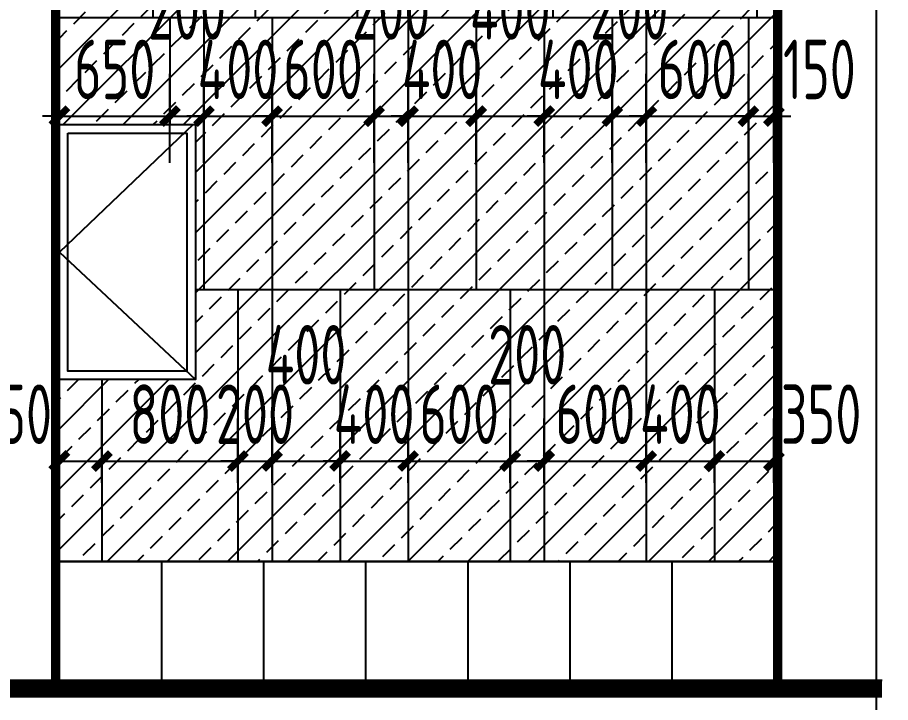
# Model space of a CAD drawing. Extents: x -863035 to 270371, y -8918 to 240488.
# Drawn here: x -225272 to -220140, y 143470 to 147499 of the extents above; entities that cross this region are included whole.
import ezdxf

# ---------------------------------------------------------------- set-up
doc = ezdxf.new("R2010")
doc.units = 0
doc.header["$LTSCALE"] = 1000
doc.header["$MEASUREMENT"] = 0
for name, color, linetype in [('01-标注_尺寸', 124, 'Continuous'), ('05-填充_156', 156, 'Continuous'), ('A-C_玻璃幕墙', 140, 'Continuous'), ('A_AXIS-轴线', 36, 'Continuous'), ('E-墙面分格', 146, 'Continuous'), ('E-立面轮廓', 241, 'Continuous')]:
    doc.layers.add(name, color=color, linetype=linetype)
doc.styles.add('_TCH_DIM_T3', font='ROS1', dxfattribs={"width": 0.75, "bigfont": 'JD'})
doc.dimstyles.new('_TCH_ARCH&&100', dxfattribs={"dimtxt": 350, "dimasz": 100, "dimexe": 250, "dimexo": 300, "dimgap": 100, "dimtad": 1, "dimdec": 0, "dimzin": 0, "dimdsep": 46, "dimtxsty": '_TCH_DIM_T3', "dimblk": 'ARCHTICK', "dimcen": 0.09, "dimclrt": 7, "dimazin": 2, "dimtfac": 1, "dimtdec": 0, "dimtix": 1, "dimtmove": 2, "dimatfit": 3, "dimfxl": 0, "dimtolj": 1, "dimtzin": 0, "dimarcsym": 0})

# ---------------------------------------------------------------- blocks, each defined once
blk = doc.blocks.new('_ArchTick')
at = {"color": 0, "linetype": 'ByBlock', "const_width": 0.4}
blk.add_lwpolyline([(-0.5, -0.5), (0.5, 0.5)], dxfattribs=at)
blk = doc.blocks.new('*D607')
at = {"layer": '01-标注_尺寸', "color": 0, "lineweight": -2, "transparency": 16777216}
for p, q in [((-225025.4, 144762.6), (-225025.4, 145140.3)), ((-224775.4, 144762.6), (-224775.4, 145140.3)), ((-225025.4, 144890.3), (-224775.4, 144890.3))]:
    blk.add_line(p, q, dxfattribs=at)
at = {"layer": 'Defpoints', "color": 0, "transparency": 16777216}
for p in [(-224775.4, 144890.3), (-225025.4, 144462.6), (-224775.4, 144462.6)]:
    blk.add_point(p, dxfattribs=at)
at = {"layer": '01-标注_尺寸', "color": 0, "lineweight": -2, "transparency": 16777216, "xscale": 100, "yscale": 100, "zscale": 100, "rotation": 180}
blk.add_blockref('_ArchTick', (-225025.4, 144890.3), dxfattribs=at)
at = {"layer": '01-标注_尺寸', "color": 0, "lineweight": -2, "transparency": 16777216, "xscale": 100, "yscale": 100, "zscale": 100}
blk.add_blockref('_ArchTick', (-224775.4, 144890.3), dxfattribs=at)
at = {"layer": '01-标注_尺寸', "color": 7, "transparency": 16777216, "insert": (-225302.6, 145165.3), "char_height": 350, "attachment_point": 5, "style": '_TCH_DIM_T3'}
blk.add_mtext('\\A1;250', dxfattribs=at)
blk = doc.blocks.new('*D608')
at = {"layer": '01-标注_尺寸', "color": 0, "lineweight": -2, "transparency": 16777216}
for p, q in [((-224775.4, 144762.6), (-224775.4, 145140.3)), ((-223975.4, 144762.6), (-223975.4, 145140.3)), ((-224775.4, 144890.3), (-223975.4, 144890.3))]:
    blk.add_line(p, q, dxfattribs=at)
at = {"layer": 'Defpoints', "color": 0, "transparency": 16777216}
for p in [(-223975.4, 144890.3), (-224775.4, 144462.6), (-223975.4, 144462.6)]:
    blk.add_point(p, dxfattribs=at)
at = {"layer": '01-标注_尺寸', "color": 0, "lineweight": -2, "transparency": 16777216, "xscale": 100, "yscale": 100, "zscale": 100, "rotation": 180}
blk.add_blockref('_ArchTick', (-224775.4, 144890.3), dxfattribs=at)
at = {"layer": '01-标注_尺寸', "color": 0, "lineweight": -2, "transparency": 16777216, "xscale": 100, "yscale": 100, "zscale": 100}
blk.add_blockref('_ArchTick', (-223975.4, 144890.3), dxfattribs=at)
at = {"layer": '01-标注_尺寸', "color": 7, "transparency": 16777216, "insert": (-224375.4, 145165.3), "char_height": 350, "attachment_point": 5, "style": '_TCH_DIM_T3'}
blk.add_mtext('\\A1;800', dxfattribs=at)
blk = doc.blocks.new('*D609')
at = {"layer": '01-标注_尺寸', "color": 0, "lineweight": -2, "transparency": 16777216}
for p, q in [((-223975.4, 144762.6), (-223975.4, 145140.3)), ((-223775.4, 144762.6), (-223775.4, 145140.3)), ((-223975.4, 144890.3), (-224075.4, 144890.3)), ((-223975.4, 144890.3), (-223775.4, 144890.3)), ((-223775.4, 144890.3), (-223675.4, 144890.3))]:
    blk.add_line(p, q, dxfattribs=at)
at = {"layer": 'Defpoints', "color": 0, "transparency": 16777216}
for p in [(-223775.4, 144890.3), (-223975.4, 144462.6), (-223775.4, 144462.6)]:
    blk.add_point(p, dxfattribs=at)
at = {"layer": '01-标注_尺寸', "color": 0, "lineweight": -2, "transparency": 16777216, "xscale": 100, "yscale": 100, "zscale": 100}
blk.add_blockref('_ArchTick', (-223975.4, 144890.3), dxfattribs=at)
at = {"layer": '01-标注_尺寸', "color": 0, "lineweight": -2, "transparency": 16777216, "xscale": 100, "yscale": 100, "zscale": 100, "rotation": 180}
blk.add_blockref('_ArchTick', (-223775.4, 144890.3), dxfattribs=at)
at = {"layer": '01-标注_尺寸', "color": 7, "transparency": 16777216, "insert": (-223875.4, 145165.3), "char_height": 350, "attachment_point": 5, "style": '_TCH_DIM_T3'}
blk.add_mtext('\\A1;200', dxfattribs=at)
blk = doc.blocks.new('*D610')
at = {"layer": '01-标注_尺寸', "color": 0, "lineweight": -2, "transparency": 16777216}
for p, q in [((-223775.4, 144762.6), (-223775.4, 145140.3)), ((-223375.4, 144762.6), (-223375.4, 145140.3)), ((-223775.4, 144890.3), (-223375.4, 144890.3))]:
    blk.add_line(p, q, dxfattribs=at)
at = {"layer": 'Defpoints', "color": 0, "transparency": 16777216}
for p in [(-223375.4, 144890.3), (-223775.4, 144462.6), (-223375.4, 144462.6)]:
    blk.add_point(p, dxfattribs=at)
at = {"layer": '01-标注_尺寸', "color": 0, "lineweight": -2, "transparency": 16777216, "xscale": 100, "yscale": 100, "zscale": 100, "rotation": 180}
blk.add_blockref('_ArchTick', (-223775.4, 144890.3), dxfattribs=at)
at = {"layer": '01-标注_尺寸', "color": 0, "lineweight": -2, "transparency": 16777216, "xscale": 100, "yscale": 100, "zscale": 100}
blk.add_blockref('_ArchTick', (-223375.4, 144890.3), dxfattribs=at)
at = {"layer": '01-标注_尺寸', "color": 7, "transparency": 16777216, "insert": (-223575.4, 145515.3), "char_height": 350, "attachment_point": 5, "style": '_TCH_DIM_T3'}
blk.add_mtext('\\A1;400', dxfattribs=at)
blk = doc.blocks.new('*D611')
at = {"layer": '01-标注_尺寸', "color": 0, "lineweight": -2, "transparency": 16777216}
for p, q in [((-223375.4, 144762.6), (-223375.4, 145140.3)), ((-222975.4, 144762.6), (-222975.4, 145140.3)), ((-223375.4, 144890.3), (-223475.4, 144890.3)), ((-223375.4, 144890.3), (-222975.4, 144890.3)), ((-222975.4, 144890.3), (-222875.4, 144890.3))]:
    blk.add_line(p, q, dxfattribs=at)
at = {"layer": 'Defpoints', "color": 0, "transparency": 16777216}
for p in [(-222975.4, 144890.3), (-223375.4, 144462.6), (-222975.4, 144462.6)]:
    blk.add_point(p, dxfattribs=at)
at = {"layer": '01-标注_尺寸', "color": 0, "lineweight": -2, "transparency": 16777216, "xscale": 100, "yscale": 100, "zscale": 100}
blk.add_blockref('_ArchTick', (-223375.4, 144890.3), dxfattribs=at)
at = {"layer": '01-标注_尺寸', "color": 0, "lineweight": -2, "transparency": 16777216, "xscale": 100, "yscale": 100, "zscale": 100, "rotation": 180}
blk.add_blockref('_ArchTick', (-222975.4, 144890.3), dxfattribs=at)
at = {"layer": '01-标注_尺寸', "color": 7, "transparency": 16777216, "insert": (-223175.4, 145165.3), "char_height": 350, "attachment_point": 5, "style": '_TCH_DIM_T3'}
blk.add_mtext('\\A1;400', dxfattribs=at)
blk = doc.blocks.new('*D612')
at = {"layer": '01-标注_尺寸', "color": 0, "lineweight": -2, "transparency": 16777216}
for p, q in [((-222975.4, 144762.6), (-222975.4, 145140.3)), ((-222375.4, 144762.6), (-222375.4, 145140.3)), ((-222975.4, 144890.3), (-223075.4, 144890.3)), ((-222975.4, 144890.3), (-222375.4, 144890.3)), ((-222375.4, 144890.3), (-222275.4, 144890.3))]:
    blk.add_line(p, q, dxfattribs=at)
at = {"layer": 'Defpoints', "color": 0, "transparency": 16777216}
for p in [(-222375.4, 144890.3), (-222975.4, 144462.6), (-222375.4, 144462.6)]:
    blk.add_point(p, dxfattribs=at)
at = {"layer": '01-标注_尺寸', "color": 0, "lineweight": -2, "transparency": 16777216, "xscale": 100, "yscale": 100, "zscale": 100}
blk.add_blockref('_ArchTick', (-222975.4, 144890.3), dxfattribs=at)
at = {"layer": '01-标注_尺寸', "color": 0, "lineweight": -2, "transparency": 16777216, "xscale": 100, "yscale": 100, "zscale": 100, "rotation": 180}
blk.add_blockref('_ArchTick', (-222375.4, 144890.3), dxfattribs=at)
at = {"layer": '01-标注_尺寸', "color": 7, "transparency": 16777216, "insert": (-222675.4, 145165.3), "char_height": 350, "attachment_point": 5, "style": '_TCH_DIM_T3'}
blk.add_mtext('\\A1;600', dxfattribs=at)
blk = doc.blocks.new('*D613')
at = {"layer": '01-标注_尺寸', "color": 0, "lineweight": -2, "transparency": 16777216}
for p, q in [((-222375.4, 144762.6), (-222375.4, 145140.3)), ((-222175.4, 144762.6), (-222175.4, 145140.3)), ((-222375.4, 144890.3), (-222175.4, 144890.3))]:
    blk.add_line(p, q, dxfattribs=at)
at = {"layer": 'Defpoints', "color": 0, "transparency": 16777216}
for p in [(-222175.4, 144890.3), (-222375.4, 144462.6), (-222175.4, 144462.6)]:
    blk.add_point(p, dxfattribs=at)
at = {"layer": '01-标注_尺寸', "color": 0, "lineweight": -2, "transparency": 16777216, "xscale": 100, "yscale": 100, "zscale": 100, "rotation": 180}
blk.add_blockref('_ArchTick', (-222375.4, 144890.3), dxfattribs=at)
at = {"layer": '01-标注_尺寸', "color": 0, "lineweight": -2, "transparency": 16777216, "xscale": 100, "yscale": 100, "zscale": 100}
blk.add_blockref('_ArchTick', (-222175.4, 144890.3), dxfattribs=at)
at = {"layer": '01-标注_尺寸', "color": 7, "transparency": 16777216, "insert": (-222275.4, 145515.3), "char_height": 350, "attachment_point": 5, "style": '_TCH_DIM_T3'}
blk.add_mtext('\\A1;200', dxfattribs=at)
blk = doc.blocks.new('*D614')
at = {"layer": '01-标注_尺寸', "color": 0, "lineweight": -2, "transparency": 16777216}
for p, q in [((-222175.4, 144762.6), (-222175.4, 145140.3)), ((-221575.4, 144762.6), (-221575.4, 145140.3)), ((-222175.4, 144890.3), (-222275.4, 144890.3)), ((-222175.4, 144890.3), (-221575.4, 144890.3)), ((-221575.4, 144890.3), (-221475.4, 144890.3))]:
    blk.add_line(p, q, dxfattribs=at)
at = {"layer": 'Defpoints', "color": 0, "transparency": 16777216}
for p in [(-221575.4, 144890.3), (-222175.4, 144462.6), (-221575.4, 144462.6)]:
    blk.add_point(p, dxfattribs=at)
at = {"layer": '01-标注_尺寸', "color": 0, "lineweight": -2, "transparency": 16777216, "xscale": 100, "yscale": 100, "zscale": 100}
blk.add_blockref('_ArchTick', (-222175.4, 144890.3), dxfattribs=at)
at = {"layer": '01-标注_尺寸', "color": 0, "lineweight": -2, "transparency": 16777216, "xscale": 100, "yscale": 100, "zscale": 100, "rotation": 180}
blk.add_blockref('_ArchTick', (-221575.4, 144890.3), dxfattribs=at)
at = {"layer": '01-标注_尺寸', "color": 7, "transparency": 16777216, "insert": (-221875.4, 145165.3), "char_height": 350, "attachment_point": 5, "style": '_TCH_DIM_T3'}
blk.add_mtext('\\A1;600', dxfattribs=at)
blk = doc.blocks.new('*D615')
at = {"layer": '01-标注_尺寸', "color": 0, "lineweight": -2, "transparency": 16777216}
for p, q in [((-221575.4, 144762.6), (-221575.4, 145140.3)), ((-221175.4, 144762.6), (-221175.4, 145140.3)), ((-221575.4, 144890.3), (-221675.4, 144890.3)), ((-221575.4, 144890.3), (-221175.4, 144890.3)), ((-221175.4, 144890.3), (-221075.4, 144890.3))]:
    blk.add_line(p, q, dxfattribs=at)
at = {"layer": 'Defpoints', "color": 0, "transparency": 16777216}
for p in [(-221175.4, 144890.3), (-221575.4, 144462.6), (-221175.4, 144462.6)]:
    blk.add_point(p, dxfattribs=at)
at = {"layer": '01-标注_尺寸', "color": 0, "lineweight": -2, "transparency": 16777216, "xscale": 100, "yscale": 100, "zscale": 100}
blk.add_blockref('_ArchTick', (-221575.4, 144890.3), dxfattribs=at)
at = {"layer": '01-标注_尺寸', "color": 0, "lineweight": -2, "transparency": 16777216, "xscale": 100, "yscale": 100, "zscale": 100, "rotation": 180}
blk.add_blockref('_ArchTick', (-221175.4, 144890.3), dxfattribs=at)
at = {"layer": '01-标注_尺寸', "color": 7, "transparency": 16777216, "insert": (-221375.4, 145165.3), "char_height": 350, "attachment_point": 5, "style": '_TCH_DIM_T3'}
blk.add_mtext('\\A1;400', dxfattribs=at)
blk = doc.blocks.new('*D616')
at = {"layer": '01-标注_尺寸', "color": 0, "lineweight": -2, "transparency": 16777216}
for p, q in [((-221175.4, 144762.6), (-221175.4, 145140.3)), ((-220825.4, 144762.6), (-220825.4, 145140.3)), ((-221175.4, 144890.3), (-220825.4, 144890.3))]:
    blk.add_line(p, q, dxfattribs=at)
at = {"layer": 'Defpoints', "color": 0, "transparency": 16777216}
for p in [(-220825.4, 144890.3), (-221175.4, 144462.6), (-220825.4, 144462.6)]:
    blk.add_point(p, dxfattribs=at)
at = {"layer": '01-标注_尺寸', "color": 0, "lineweight": -2, "transparency": 16777216, "xscale": 100, "yscale": 100, "zscale": 100, "rotation": 180}
blk.add_blockref('_ArchTick', (-221175.4, 144890.3), dxfattribs=at)
at = {"layer": '01-标注_尺寸', "color": 0, "lineweight": -2, "transparency": 16777216, "xscale": 100, "yscale": 100, "zscale": 100}
blk.add_blockref('_ArchTick', (-220825.4, 144890.3), dxfattribs=at)
at = {"layer": '01-标注_尺寸', "color": 7, "transparency": 16777216, "insert": (-220548.2, 145165.3), "char_height": 350, "attachment_point": 5, "style": '_TCH_DIM_T3'}
blk.add_mtext('\\A1;350', dxfattribs=at)
blk = doc.blocks.new('*D617')
at = {"layer": '01-标注_尺寸', "color": 0, "lineweight": -2, "transparency": 16777216}
for p, q in [((-225025.4, 146645), (-225025.4, 147168.4)), ((-224375.4, 146645), (-224375.4, 147168.4)), ((-225025.4, 146918.4), (-225125.4, 146918.4)), ((-225025.4, 146918.4), (-224375.4, 146918.4)), ((-224375.4, 146918.4), (-224275.4, 146918.4))]:
    blk.add_line(p, q, dxfattribs=at)
at = {"layer": 'Defpoints', "color": 0, "transparency": 16777216}
for p in [(-224375.4, 146918.4), (-225025.4, 146345), (-224375.4, 146345)]:
    blk.add_point(p, dxfattribs=at)
at = {"layer": '01-标注_尺寸', "color": 0, "lineweight": -2, "transparency": 16777216, "xscale": 100, "yscale": 100, "zscale": 100}
blk.add_blockref('_ArchTick', (-225025.4, 146918.4), dxfattribs=at)
at = {"layer": '01-标注_尺寸', "color": 0, "lineweight": -2, "transparency": 16777216, "xscale": 100, "yscale": 100, "zscale": 100, "rotation": 180}
blk.add_blockref('_ArchTick', (-224375.4, 146918.4), dxfattribs=at)
at = {"layer": '01-标注_尺寸', "color": 7, "transparency": 16777216, "insert": (-224700.4, 147193.4), "char_height": 350, "attachment_point": 5, "style": '_TCH_DIM_T3'}
blk.add_mtext('\\A1;650', dxfattribs=at)
blk = doc.blocks.new('*D618')
at = {"layer": '01-标注_尺寸', "color": 0, "lineweight": -2, "transparency": 16777216}
for p, q in [((-224375.4, 146645), (-224375.4, 147168.4)), ((-224175.4, 146645), (-224175.4, 147168.4)), ((-224375.4, 146918.4), (-224175.4, 146918.4))]:
    blk.add_line(p, q, dxfattribs=at)
at = {"layer": 'Defpoints', "color": 0, "transparency": 16777216}
for p in [(-224175.4, 146918.4), (-224375.4, 146345), (-224175.4, 146345)]:
    blk.add_point(p, dxfattribs=at)
at = {"layer": '01-标注_尺寸', "color": 0, "lineweight": -2, "transparency": 16777216, "xscale": 100, "yscale": 100, "zscale": 100, "rotation": 180}
blk.add_blockref('_ArchTick', (-224375.4, 146918.4), dxfattribs=at)
at = {"layer": '01-标注_尺寸', "color": 0, "lineweight": -2, "transparency": 16777216, "xscale": 100, "yscale": 100, "zscale": 100}
blk.add_blockref('_ArchTick', (-224175.4, 146918.4), dxfattribs=at)
at = {"layer": '01-标注_尺寸', "color": 7, "transparency": 16777216, "insert": (-224275.4, 147543.4), "char_height": 350, "attachment_point": 5, "style": '_TCH_DIM_T3'}
blk.add_mtext('\\A1;200', dxfattribs=at)
blk = doc.blocks.new('*D619')
at = {"layer": '01-标注_尺寸', "color": 0, "lineweight": -2, "transparency": 16777216}
for p, q in [((-224175.4, 146645), (-224175.4, 147168.4)), ((-223775.4, 146645), (-223775.4, 147168.4)), ((-224175.4, 146918.4), (-224275.4, 146918.4)), ((-224175.4, 146918.4), (-223775.4, 146918.4)), ((-223775.4, 146918.4), (-223675.4, 146918.4))]:
    blk.add_line(p, q, dxfattribs=at)
at = {"layer": 'Defpoints', "color": 0, "transparency": 16777216}
for p in [(-223775.4, 146918.4), (-224175.4, 146345), (-223775.4, 146345)]:
    blk.add_point(p, dxfattribs=at)
at = {"layer": '01-标注_尺寸', "color": 0, "lineweight": -2, "transparency": 16777216, "xscale": 100, "yscale": 100, "zscale": 100}
blk.add_blockref('_ArchTick', (-224175.4, 146918.4), dxfattribs=at)
at = {"layer": '01-标注_尺寸', "color": 0, "lineweight": -2, "transparency": 16777216, "xscale": 100, "yscale": 100, "zscale": 100, "rotation": 180}
blk.add_blockref('_ArchTick', (-223775.4, 146918.4), dxfattribs=at)
at = {"layer": '01-标注_尺寸', "color": 7, "transparency": 16777216, "insert": (-223975.4, 147193.4), "char_height": 350, "attachment_point": 5, "style": '_TCH_DIM_T3'}
blk.add_mtext('\\A1;400', dxfattribs=at)
blk = doc.blocks.new('*D620')
at = {"layer": '01-标注_尺寸', "color": 0, "lineweight": -2, "transparency": 16777216}
for p, q in [((-223775.4, 146645), (-223775.4, 147168.4)), ((-223175.4, 146645), (-223175.4, 147168.4)), ((-223775.4, 146918.4), (-223875.4, 146918.4)), ((-223775.4, 146918.4), (-223175.4, 146918.4)), ((-223175.4, 146918.4), (-223075.4, 146918.4))]:
    blk.add_line(p, q, dxfattribs=at)
at = {"layer": 'Defpoints', "color": 0, "transparency": 16777216}
for p in [(-223175.4, 146918.4), (-223775.4, 146345), (-223175.4, 146345)]:
    blk.add_point(p, dxfattribs=at)
at = {"layer": '01-标注_尺寸', "color": 0, "lineweight": -2, "transparency": 16777216, "xscale": 100, "yscale": 100, "zscale": 100}
blk.add_blockref('_ArchTick', (-223775.4, 146918.4), dxfattribs=at)
at = {"layer": '01-标注_尺寸', "color": 0, "lineweight": -2, "transparency": 16777216, "xscale": 100, "yscale": 100, "zscale": 100, "rotation": 180}
blk.add_blockref('_ArchTick', (-223175.4, 146918.4), dxfattribs=at)
at = {"layer": '01-标注_尺寸', "color": 7, "transparency": 16777216, "insert": (-223475.4, 147193.4), "char_height": 350, "attachment_point": 5, "style": '_TCH_DIM_T3'}
blk.add_mtext('\\A1;600', dxfattribs=at)
blk = doc.blocks.new('*D621')
at = {"layer": '01-标注_尺寸', "color": 0, "lineweight": -2, "transparency": 16777216}
for p, q in [((-223175.4, 146645), (-223175.4, 147168.4)), ((-222975.4, 146645), (-222975.4, 147168.4)), ((-223175.4, 146918.4), (-222975.4, 146918.4))]:
    blk.add_line(p, q, dxfattribs=at)
at = {"layer": 'Defpoints', "color": 0, "transparency": 16777216}
for p in [(-222975.4, 146918.4), (-223175.4, 146345), (-222975.4, 146345)]:
    blk.add_point(p, dxfattribs=at)
at = {"layer": '01-标注_尺寸', "color": 0, "lineweight": -2, "transparency": 16777216, "xscale": 100, "yscale": 100, "zscale": 100, "rotation": 180}
blk.add_blockref('_ArchTick', (-223175.4, 146918.4), dxfattribs=at)
at = {"layer": '01-标注_尺寸', "color": 0, "lineweight": -2, "transparency": 16777216, "xscale": 100, "yscale": 100, "zscale": 100}
blk.add_blockref('_ArchTick', (-222975.4, 146918.4), dxfattribs=at)
at = {"layer": '01-标注_尺寸', "color": 7, "transparency": 16777216, "insert": (-223075.4, 147543.4), "char_height": 350, "attachment_point": 5, "style": '_TCH_DIM_T3'}
blk.add_mtext('\\A1;200', dxfattribs=at)
blk = doc.blocks.new('*D622')
at = {"layer": '01-标注_尺寸', "color": 0, "lineweight": -2, "transparency": 16777216}
for p, q in [((-222975.4, 146645), (-222975.4, 147168.4)), ((-222575.4, 146645), (-222575.4, 147168.4)), ((-222975.4, 146918.4), (-223075.4, 146918.4)), ((-222975.4, 146918.4), (-222575.4, 146918.4)), ((-222575.4, 146918.4), (-222475.4, 146918.4))]:
    blk.add_line(p, q, dxfattribs=at)
at = {"layer": 'Defpoints', "color": 0, "transparency": 16777216}
for p in [(-222575.4, 146918.4), (-222975.4, 146345), (-222575.4, 146345)]:
    blk.add_point(p, dxfattribs=at)
at = {"layer": '01-标注_尺寸', "color": 0, "lineweight": -2, "transparency": 16777216, "xscale": 100, "yscale": 100, "zscale": 100}
blk.add_blockref('_ArchTick', (-222975.4, 146918.4), dxfattribs=at)
at = {"layer": '01-标注_尺寸', "color": 0, "lineweight": -2, "transparency": 16777216, "xscale": 100, "yscale": 100, "zscale": 100, "rotation": 180}
blk.add_blockref('_ArchTick', (-222575.4, 146918.4), dxfattribs=at)
at = {"layer": '01-标注_尺寸', "color": 7, "transparency": 16777216, "insert": (-222775.4, 147193.4), "char_height": 350, "attachment_point": 5, "style": '_TCH_DIM_T3'}
blk.add_mtext('\\A1;400', dxfattribs=at)
blk = doc.blocks.new('*D623')
at = {"layer": '01-标注_尺寸', "color": 0, "lineweight": -2, "transparency": 16777216}
for p, q in [((-222575.4, 146645), (-222575.4, 147168.4)), ((-222175.4, 146645), (-222175.4, 147168.4)), ((-222575.4, 146918.4), (-222175.4, 146918.4))]:
    blk.add_line(p, q, dxfattribs=at)
at = {"layer": 'Defpoints', "color": 0, "transparency": 16777216}
for p in [(-222175.4, 146918.4), (-222575.4, 146345), (-222175.4, 146345)]:
    blk.add_point(p, dxfattribs=at)
at = {"layer": '01-标注_尺寸', "color": 0, "lineweight": -2, "transparency": 16777216, "xscale": 100, "yscale": 100, "zscale": 100, "rotation": 180}
blk.add_blockref('_ArchTick', (-222575.4, 146918.4), dxfattribs=at)
at = {"layer": '01-标注_尺寸', "color": 0, "lineweight": -2, "transparency": 16777216, "xscale": 100, "yscale": 100, "zscale": 100}
blk.add_blockref('_ArchTick', (-222175.4, 146918.4), dxfattribs=at)
at = {"layer": '01-标注_尺寸', "color": 7, "transparency": 16777216, "insert": (-222375.4, 147543.4), "char_height": 350, "attachment_point": 5, "style": '_TCH_DIM_T3'}
blk.add_mtext('\\A1;400', dxfattribs=at)
blk = doc.blocks.new('*D624')
at = {"layer": '01-标注_尺寸', "color": 0, "lineweight": -2, "transparency": 16777216}
for p, q in [((-222175.4, 146645), (-222175.4, 147168.4)), ((-221775.4, 146645), (-221775.4, 147168.4)), ((-222175.4, 146918.4), (-222275.4, 146918.4)), ((-222175.4, 146918.4), (-221775.4, 146918.4)), ((-221775.4, 146918.4), (-221675.4, 146918.4))]:
    blk.add_line(p, q, dxfattribs=at)
at = {"layer": 'Defpoints', "color": 0, "transparency": 16777216}
for p in [(-221775.4, 146918.4), (-222175.4, 146345), (-221775.4, 146345)]:
    blk.add_point(p, dxfattribs=at)
at = {"layer": '01-标注_尺寸', "color": 0, "lineweight": -2, "transparency": 16777216, "xscale": 100, "yscale": 100, "zscale": 100}
blk.add_blockref('_ArchTick', (-222175.4, 146918.4), dxfattribs=at)
at = {"layer": '01-标注_尺寸', "color": 0, "lineweight": -2, "transparency": 16777216, "xscale": 100, "yscale": 100, "zscale": 100, "rotation": 180}
blk.add_blockref('_ArchTick', (-221775.4, 146918.4), dxfattribs=at)
at = {"layer": '01-标注_尺寸', "color": 7, "transparency": 16777216, "insert": (-221975.4, 147193.4), "char_height": 350, "attachment_point": 5, "style": '_TCH_DIM_T3'}
blk.add_mtext('\\A1;400', dxfattribs=at)
blk = doc.blocks.new('*D625')
at = {"layer": '01-标注_尺寸', "color": 0, "lineweight": -2, "transparency": 16777216}
for p, q in [((-221775.4, 146645), (-221775.4, 147168.4)), ((-221575.4, 146645), (-221575.4, 147168.4)), ((-221775.4, 146918.4), (-221575.4, 146918.4))]:
    blk.add_line(p, q, dxfattribs=at)
at = {"layer": 'Defpoints', "color": 0, "transparency": 16777216}
for p in [(-221575.4, 146918.4), (-221775.4, 146345), (-221575.4, 146345)]:
    blk.add_point(p, dxfattribs=at)
at = {"layer": '01-标注_尺寸', "color": 0, "lineweight": -2, "transparency": 16777216, "xscale": 100, "yscale": 100, "zscale": 100, "rotation": 180}
blk.add_blockref('_ArchTick', (-221775.4, 146918.4), dxfattribs=at)
at = {"layer": '01-标注_尺寸', "color": 0, "lineweight": -2, "transparency": 16777216, "xscale": 100, "yscale": 100, "zscale": 100}
blk.add_blockref('_ArchTick', (-221575.4, 146918.4), dxfattribs=at)
at = {"layer": '01-标注_尺寸', "color": 7, "transparency": 16777216, "insert": (-221675.4, 147543.4), "char_height": 350, "attachment_point": 5, "style": '_TCH_DIM_T3'}
blk.add_mtext('\\A1;200', dxfattribs=at)
blk = doc.blocks.new('*D626')
at = {"layer": '01-标注_尺寸', "color": 0, "lineweight": -2, "transparency": 16777216}
for p, q in [((-221575.4, 146645), (-221575.4, 147168.4)), ((-220975.4, 146645), (-220975.4, 147168.4)), ((-221575.4, 146918.4), (-221675.4, 146918.4)), ((-221575.4, 146918.4), (-220975.4, 146918.4)), ((-220975.4, 146918.4), (-220875.4, 146918.4))]:
    blk.add_line(p, q, dxfattribs=at)
at = {"layer": 'Defpoints', "color": 0, "transparency": 16777216}
for p in [(-220975.4, 146918.4), (-221575.4, 146345), (-220975.4, 146345)]:
    blk.add_point(p, dxfattribs=at)
at = {"layer": '01-标注_尺寸', "color": 0, "lineweight": -2, "transparency": 16777216, "xscale": 100, "yscale": 100, "zscale": 100}
blk.add_blockref('_ArchTick', (-221575.4, 146918.4), dxfattribs=at)
at = {"layer": '01-标注_尺寸', "color": 0, "lineweight": -2, "transparency": 16777216, "xscale": 100, "yscale": 100, "zscale": 100, "rotation": 180}
blk.add_blockref('_ArchTick', (-220975.4, 146918.4), dxfattribs=at)
at = {"layer": '01-标注_尺寸', "color": 7, "transparency": 16777216, "insert": (-221275.4, 147193.4), "char_height": 350, "attachment_point": 5, "style": '_TCH_DIM_T3'}
blk.add_mtext('\\A1;600', dxfattribs=at)
blk = doc.blocks.new('*D627')
at = {"layer": '01-标注_尺寸', "color": 0, "lineweight": -2, "transparency": 16777216}
for p, q in [((-220975.4, 146645), (-220975.4, 147168.4)), ((-220825.4, 146645), (-220825.4, 147168.4)), ((-220975.4, 146918.4), (-221075.4, 146918.4)), ((-220975.4, 146918.4), (-220825.4, 146918.4)), ((-220825.4, 146918.4), (-220725.4, 146918.4))]:
    blk.add_line(p, q, dxfattribs=at)
at = {"layer": 'Defpoints', "color": 0, "transparency": 16777216}
for p in [(-220825.4, 146918.4), (-220975.4, 146345), (-220825.4, 146345)]:
    blk.add_point(p, dxfattribs=at)
at = {"layer": '01-标注_尺寸', "color": 0, "lineweight": -2, "transparency": 16777216, "xscale": 100, "yscale": 100, "zscale": 100}
blk.add_blockref('_ArchTick', (-220975.4, 146918.4), dxfattribs=at)
at = {"layer": '01-标注_尺寸', "color": 0, "lineweight": -2, "transparency": 16777216, "xscale": 100, "yscale": 100, "zscale": 100, "rotation": 180}
blk.add_blockref('_ArchTick', (-220825.4, 146918.4), dxfattribs=at)
at = {"layer": '01-标注_尺寸', "color": 7, "transparency": 16777216, "insert": (-220558, 147193.4), "char_height": 350, "attachment_point": 5, "style": '_TCH_DIM_T3'}
blk.add_mtext('\\A1;150', dxfattribs=at)

msp = doc.modelspace()

# ---------------------------------------------------------------- hatches: boundary and pattern name
at = {"layer": '05-填充_156'}
h = msp.add_hatch(dxfattribs=at)
h.set_pattern_fill('天然石材', color=256, scale=50)
h.set_pattern_definition([(45, (-421106.3, 194718.34), (-176.77677, 176.77677), []), (45, (-421019.35, 194628.58), (-176.77677, 176.77677), [98.68425, -56.391])])
h.paths.add_polyline_path([(-224225.4, 145369.1), (-225025.4, 145369.1), (-225025.4, 144299.1), (-220825.4, 144299.1), (-220825.4, 149099.1), (-225025.4, 149099.1), (-225025.4, 146869.1), (-224225.4, 146869.1)])

# ---------------------------------------------------------------- linework, layer by layer
at = {"layer": 'A-C_玻璃幕墙'}
for p, q in [((-225025.4, 143599.1), (-225025.4, 144299.1)), ((-220825.4, 144299.1), (-220825.4, 143599.1))]:
    msp.add_line(p, q, dxfattribs=at)
for points in [[(-225025.4, 149099.1), (-220825.4, 149099.1), (-220825.4, 144299.1), (-225025.4, 144299.1)], [(-225025.4, 146869.1), (-224225.4, 146869.1), (-224225.4, 145369.1), (-225025.4, 145369.1)], [(-224975.4, 146819.1), (-224275.4, 146819.1), (-224275.4, 145419.1), (-224975.4, 145419.1)]]:
    msp.add_lwpolyline(points, close=True, dxfattribs=at)
for points in [[(-224239.4, 146869.1), (-225025.4, 146119.1), (-224225.4, 145369.1)], [(-220190.1, 143599.1), (-225699, 143599.1)]]:
    msp.add_lwpolyline(points, dxfattribs=at)
at = {"layer": 'A_AXIS-轴线', "ltscale": 0.4}
msp.add_line((-220225.4, 150435.8), (-220225.4, 142961.7), dxfattribs=at)
at = {"layer": 'E-墙面分格'}
for p, q in [((-224475.4, 147999.1), (-224475.4, 147499.1)), ((-223875.4, 147999.1), (-223875.4, 147499.1)), ((-223275.4, 147999.1), (-223275.4, 147499.1)), ((-222125.4, 147999.1), (-222125.4, 147499.1)), ((-221525.4, 147999.1), (-221525.4, 147499.1)), ((-220925.4, 147999.1), (-220925.4, 147499.1)), ((-224375.4, 147499.1), (-224375.4, 146869.1)), ((-224175.4, 147499.1), (-224175.4, 145899.1)), ((-223775.4, 147499.1), (-223775.4, 145899.1)), ((-223175.4, 147499.1), (-223175.4, 145899.1)), ((-222975.4, 147499.1), (-222975.4, 145899.1)), ((-222575.4, 147499.1), (-222575.4, 145899.1)), ((-222175.4, 147499.1), (-222175.4, 145899.1)), ((-221775.4, 147499.1), (-221775.4, 145899.1)), ((-221575.4, 147499.1), (-221575.4, 145899.1)), ((-220975.4, 147499.1), (-220975.4, 145899.1)), ((-224225.4, 145899.1), (-220825.4, 145899.1)), ((-223975.4, 145899.1), (-223975.4, 144299.1)), ((-223775.4, 145899.1), (-223775.4, 144299.1)), ((-223375.4, 145899.1), (-223375.4, 144299.1)), ((-222975.4, 145899.1), (-222975.4, 144299.1)), ((-222375.4, 145899.1), (-222375.4, 144299.1)), ((-222175.4, 145899.1), (-222175.4, 144299.1)), ((-221575.4, 145899.1), (-221575.4, 144299.1)), ((-221175.4, 145899.1), (-221175.4, 144299.1)), ((-224775.4, 145369.1), (-224775.4, 144299.1)), ((-225025.4, 144299.1), (-220825.4, 144299.1)), ((-225025.4, 144299.1), (-220825.4, 144299.1)), ((-224425.4, 144299.1), (-224425.4, 143599.1)), ((-223825.4, 144299.1), (-223825.4, 143599.1)), ((-223225.4, 144299.1), (-223225.4, 143599.1)), ((-222625.4, 144299.1), (-222625.4, 143599.1)), ((-222025.4, 144299.1), (-222025.4, 143599.1)), ((-221425.4, 144299.1), (-221425.4, 143599.1))]:
    msp.add_line(p, q, dxfattribs=at)
msp.add_lwpolyline([(-225025.4, 147499.1), (-220825.4, 147499.1)], dxfattribs=at)
at = {"layer": 'E-立面轮廓'}
for points, const_width in [([(-225050.4, 143599.1), (-225050.4, 149124.1), (-220800.4, 149124.1), (-220800.4, 143599.1)], 50), ([(-225699, 143549.1), (-220190.1, 143549.1)], 100)]:
    msp.add_lwpolyline(points, dxfattribs=dict(at, const_width=const_width))

# ---------------------------------------------------------------- dimensions: what is measured, and where the dimension line sits
at = {"layer": '01-标注_尺寸'}
for base, p1, p2, picture, middle in [((-224175.4, 146918.4), (-224375.4, 146345), (-224175.4, 146345), '*D618', (-224275.4, 147543.4)), ((-222975.4, 146918.4), (-223175.4, 146345), (-222975.4, 146345), '*D621', (-223075.4, 147543.4)), ((-222175.4, 146918.4), (-222575.4, 146345), (-222175.4, 146345), '*D623', (-222375.4, 147543.4)), ((-221575.4, 146918.4), (-221775.4, 146345), (-221575.4, 146345), '*D625', (-221675.4, 147543.4)), ((-220825.4, 146918.4), (-220975.4, 146345), (-220825.4, 146345), '*D627', (-220558, 147193.4)), ((-223375.4, 144890.3), (-223775.4, 144462.6), (-223375.4, 144462.6), '*D610', (-223575.4, 145515.3)), ((-222175.4, 144890.3), (-222375.4, 144462.6), (-222175.4, 144462.6), '*D613', (-222275.4, 145515.3)), ((-224775.4, 144890.3), (-225025.4, 144462.6), (-224775.4, 144462.6), '*D607', (-225302.6, 145165.3)), ((-220825.4, 144890.3), (-221175.4, 144462.6), (-220825.4, 144462.6), '*D616', (-220548.2, 145165.3))]:
    dim = msp.add_linear_dim(base=base, p1=p1, p2=p2, angle=0, dimstyle='_TCH_ARCH&&100', dxfattribs=at)
    dim.commit()
    dim.dimension.update_dxf_attribs({"geometry": picture, "text_midpoint": middle, "dimtype": 161})
for p1, p2, distance, picture, middle in [((-225025.4, 146345), (-224375.4, 146345), 573.3, '*D617', (-224700.4, 147193.4)), ((-224175.4, 146345), (-223775.4, 146345), 573.3, '*D619', (-223975.4, 147193.4)), ((-223775.4, 146345), (-223175.4, 146345), 573.3, '*D620', (-223475.4, 147193.4)), ((-222975.4, 146345), (-222575.4, 146345), 573.3, '*D622', (-222775.4, 147193.4)), ((-222175.4, 146345), (-221775.4, 146345), 573.3, '*D624', (-221975.4, 147193.4)), ((-221575.4, 146345), (-220975.4, 146345), 573.3, '*D626', (-221275.4, 147193.4)), ((-224775.4, 144462.6), (-223975.4, 144462.6), 427.7, '*D608', (-224375.4, 145165.3)), ((-223975.4, 144462.6), (-223775.4, 144462.6), 427.7, '*D609', (-223875.4, 145165.3)), ((-223375.4, 144462.6), (-222975.4, 144462.6), 427.7, '*D611', (-223175.4, 145165.3)), ((-222975.4, 144462.6), (-222375.4, 144462.6), 427.7, '*D612', (-222675.4, 145165.3)), ((-222175.4, 144462.6), (-221575.4, 144462.6), 427.7, '*D614', (-221875.4, 145165.3)), ((-221575.4, 144462.6), (-221175.4, 144462.6), 427.7, '*D615', (-221375.4, 145165.3))]:
    dim = msp.add_aligned_dim(p1=p1, p2=p2, distance=distance, dimstyle='_TCH_ARCH&&100', dxfattribs=at)
    dim.commit()
    dim.dimension.update_dxf_attribs({"geometry": picture, "text_midpoint": middle})

doc.saveas('drawing.dxf')
